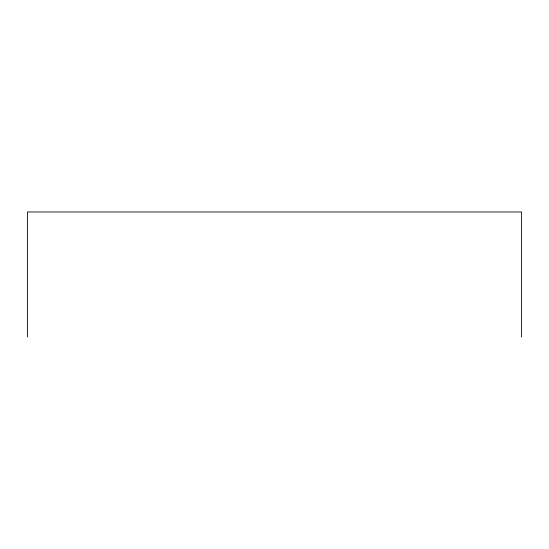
<?xml version="1.0" encoding="UTF-8"?>
<svg xmlns="http://www.w3.org/2000/svg" width="549" height="549" viewBox="0 0 549 549"><rect width="100%" height="100%" fill="white"/><g stroke="black" fill="none" stroke-linecap="round" stroke-linejoin="round"><path stroke-width="0.82" d="M521.55 337.031L521.55 211.969L27.45 211.969L27.45 337.031"/></g></svg>
